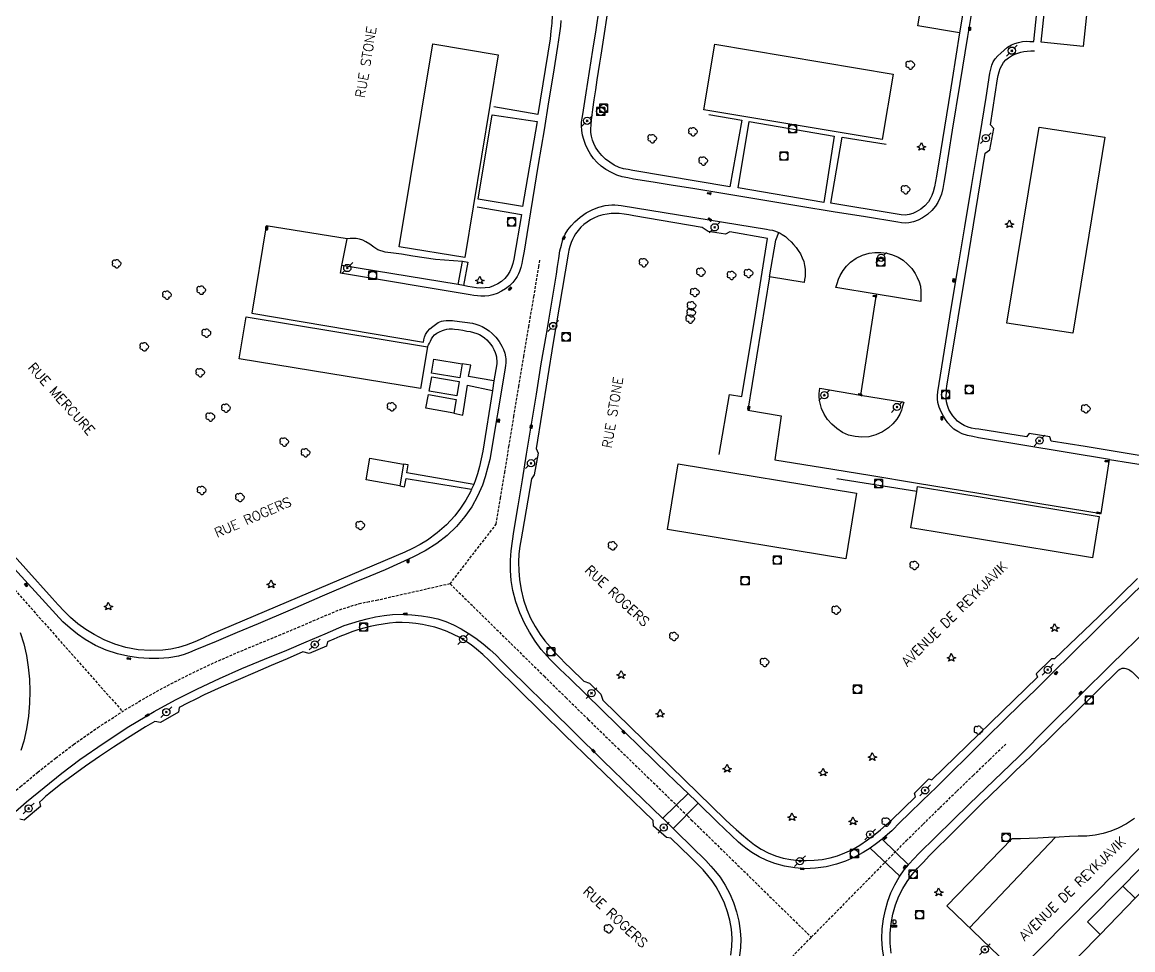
# Model space of a CAD drawing. Header units: millimetres. Extents: x 121000 to 122001, y 132000 to 133001.
# Drawn here: x 121609.2 to 121814.2, y 132708 to 132879.3 of the extents above; entities that cross this region are included whole.
import ezdxf
from ezdxf.enums import TextEntityAlignment as Align

# ---------------------------------------------------------------- set-up
doc = ezdxf.new("R2010")
doc.units = ezdxf.units.MM
doc.linetypes.add('DASHED', pattern=[0.75, 0.5, -0.25])
doc.layers.get('0').update_dxf_attribs({"linetype": 'CONTINUOUS'})
for name, color, linetype in [('W0001', 6, 'DASHED'), ('W0004', 5, 'CONTINUOUS'), ('W0006', 2, 'CONTINUOUS'), ('W0014', 7, 'CONTINUOUS'), ('W0017', 7, 'CONTINUOUS'), ('W0020', 2, 'CONTINUOUS'), ('W0104', 1, 'CONTINUOUS'), ('W0105', 7, 'CONTINUOUS'), ('W0211', 2, 'CONTINUOUS'), ('W0300', 7, 'CONTINUOUS'), ('W0303', 7, 'CONTINUOUS'), ('W0401', 7, 'CONTINUOUS'), ('W0420', 7, 'CONTINUOUS'), ('W0438', 7, 'CONTINUOUS'), ('W0473', 7, 'CONTINUOUS'), ('W0989', 7, 'CONTINUOUS')]:
    doc.layers.add(name, color=color, linetype=linetype)
doc.styles.get("Standard").update_dxf_attribs({"font": 'romans.shx', "width": 0.85})

# ---------------------------------------------------------------- blocks, each defined once
blk = doc.blocks.new('T300')
for p, q in [((-0.8, 0.51), (-0.86, 0.34)), ((-0.86, 0.34), (-0.86, 0.17)), ((-0.86, 0.17), (-0.74, 0.06)), ((-0.69, 0.63), (-0.8, 0.51)), ((-0.8, -0.06), (-0.74, 0.06)), ((-0.74, 0.06), (-0.69, 0.11)), ((-0.57, 0.69), (-0.69, 0.63)), ((-0.46, 0.69), (-0.57, 0.69)), ((-0.29, 0.63), (-0.46, 0.69)), ((-0.29, 0.63), (-0.17, 0.74)), ((-0.23, 0.57), (-0.29, 0.63)), ((-0.17, 0.74), (-0.06, 0.8)), ((-0.06, 0.8), (0.06, 0.8)), ((0.06, 0.8), (0.23, 0.74)), ((0.23, 0.74), (0.34, 0.63)), ((0.34, 0.63), (0.4, 0.51)), ((0.46, 0.46), (0.34, 0.46)), ((0.4, 0.51), (0.4, 0.46)), ((0.57, 0.4), (0.46, 0.46)), ((0.57, 0.4), (0.69, 0.29)), ((0.69, 0.29), (0.74, 0.17)), ((0.74, 0.06), (0.69, -0.17)), ((0.74, 0.17), (0.74, 0.06)), ((-0.8, -0.17), (-0.8, -0.06)), ((-0.8, -0.23), (-0.8, -0.17)), ((-0.74, -0.34), (-0.8, -0.23)), ((-0.69, -0.4), (-0.74, -0.34)), ((-0.51, -0.46), (-0.69, -0.4)), ((-0.4, -0.46), (-0.51, -0.46)), ((-0.4, -0.46), (-0.34, -0.46)), ((-0.34, -0.46), (-0.34, -0.4)), ((-0.34, -0.51), (-0.34, -0.46)), ((-0.29, -0.63), (-0.34, -0.51)), ((-0.17, -0.74), (-0.29, -0.63)), ((-0.06, -0.8), (-0.17, -0.74)), ((0.06, -0.8), (-0.06, -0.8)), ((0.17, -0.74), (0.06, -0.8)), ((0.23, -0.69), (0.17, -0.74)), ((0.29, -0.46), (0.23, -0.46)), ((0.29, -0.63), (0.23, -0.69)), ((0.46, -0.4), (0.29, -0.46)), ((0.34, -0.51), (0.29, -0.63)), ((0.34, -0.51), (0.34, -0.46)), ((0.57, -0.34), (0.46, -0.4)), ((0.63, -0.29), (0.57, -0.34)), ((0.69, -0.17), (0.63, -0.29))]:
    blk.add_line(p, q)
blk = doc.blocks.new('T473')
for p, q in [((-0.166667, 0.166667), (0.166667, -0.166667)), ((-0.166667, -0.166667), (0.166667, 0.166667)), ((0.500001, 0.500001), (1.000002, 1.000002)), ((-1.000002, -1.000002), (-0.500001, -0.500001))]:
    blk.add_line(p, q)
blk.add_ellipse((0, 0), major_axis=(0.471405, 0.471405), ratio=1, start_param=5.4977871438, end_param=11.780972451)
blk = doc.blocks.new('T420')
for p, q in [((0.75, 0.75), (-0.75, 0.75)), ((-0.75, 0.75), (-0.75, -0.75)), ((0.75, 0.75), (0.75, -0.75)), ((0.75, -0.75), (-0.75, -0.75))]:
    blk.add_line(p, q)
blk.add_ellipse((0, 0), major_axis=(-0.53, 0.53), ratio=1, start_param=3.926991, end_param=10.210176)
blk = doc.blocks.new('T401')
for p, q in [((-0.3, 0.3), (0, 0.3)), ((-0.3, -0.25), (-0.3, 0.3)), ((-0.3, 0.15), (0, 0.15)), ((-0.3, 0), (0, 0)), ((0, 0.3), (0, -0.25)), ((-0.3, -0.15), (0, -0.15)), ((-0.3, -0.25), (-0.3, -0.3)), ((-0.3, -0.3), (0, -0.3)), ((0, -0.3), (0, -0.25))]:
    blk.add_line(p, q)
blk = doc.blocks.new('T303')
for p, q in [((-0.77, 0), (-0.28, 0.21)), ((-0.28, -0.21), (-0.77, 0)), ((-0.28, 0.21), (0, 0.83)), ((0, 0.83), (0.28, 0.21)), ((0.28, 0.21), (0.83, 0)), ((0.83, 0), (0.28, -0.21)), ((-0.49, -0.63), (-0.28, -0.21)), ((0, -0.35), (-0.49, -0.63)), ((0.56, -0.63), (0, -0.35)), ((0.28, -0.21), (0.56, -0.63))]:
    blk.add_line(p, q)
blk = doc.blocks.new('T438')
for p, q in [((-0.4, 0.2), (0.4, 0.2)), ((-0.4, -0.2), (-0.4, 0.2)), ((0.15, 1.1), (-0.3, 1.1)), ((-0.3, 1.1), (-0.3, 0.5)), ((-0.3, 0.5), (0.15, 0.5)), ((0.3, 0.65), (0.3, 0.95)), ((0.4, 0.2), (0.4, -0.2))]:
    blk.add_line(p, q)
at = {"flags": 128}
for points in [[(-0.4, -0.2), (0.4, 0.2)], [(0.4, -0.2), (-0.4, -0.2)]]:
    blk.add_lwpolyline(points, dxfattribs=at)
for centre, major_axis, start_param, end_param in [((0.15, 0.95), (0.106, -0.106), 0.785398, 2.356194), ((0.15, 0.65), (0.106, 0.106), 3.926991, 5.497787)]:
    blk.add_ellipse(centre, major_axis=major_axis, ratio=1, start_param=start_param, end_param=end_param)

msp = doc.modelspace()

# ---------------------------------------------------------------- linework, layer by layer
at = {"layer": 'W0001'}
for points in [[(121688.19, 132775.6), (121696.7, 132786.61), (121697.49, 132791.38), (121698.27, 132796.15), (121699.05, 132800.93), (121699.96, 132806.47), (121700.86, 132812.01), (121701.77, 132817.55), (121702.71, 132823.07), (121703.66, 132828.58), (121704.55, 132834.11), (121704.77, 132835.56)], [(121573.87, 132812.58), (121593.91, 132790.24), (121627.73, 132752.03)], [(121688.19, 132775.6), (121674.83, 132772.57), (121673.27, 132772.29), (121671.73, 132771.95), (121670.31, 132771.57), (121668.9, 132771.12), (121667.49, 132770.68), (121663.96, 132769.17), (121660.43, 132767.67), (121656.9, 132766.17), (121652.74, 132764.46), (121648.59, 132762.75), (121644.48, 132760.94), (121640.4, 132759), (121636.36, 132756.97), (121632.4, 132754.8), (121627.73, 132752.03)], [(121688.19, 132775.6), (121705.53, 132758.56), (121709.59, 132754.57), (121713.66, 132750.58), (121719.12, 132745.27), (121724.58, 132739.98), (121730.03, 132734.68), (121730.07, 132734.64), (121731.99, 132732.76), (121732.7, 132732.06), (121735.37, 132729.45), (121754.86, 132710.36)], [(121535.54, 132677.79), (121540.02, 132681.3), (121544.97, 132685.2), (121552.85, 132691.47), (121560.71, 132697.78), (121568.58, 132704.07), (121573.78, 132708.16), (121578.99, 132712.24), (121584.13, 132716.41), (121588.3, 132719.93), (121592.42, 132723.51), (121596.53, 132727.12), (121600.63, 132730.81), (121604.7, 132734.53), (121608.86, 132738.15), (121612.09, 132740.82), (121615.36, 132743.43), (121618.7, 132745.95), (121623.16, 132749.07), (121627.73, 132752.03)], [(121754.86, 132710.36), (121772.39, 132728.17), (121775.5, 132731.22), (121778.61, 132734.28), (121781.73, 132737.32), (121784.73, 132740.23), (121787.74, 132743.12), (121790.75, 132746.02)], [(121719.53, 132675), (121722.07, 132677.48), (121726.96, 132682.24), (121731.85, 132686.99), (121754.86, 132710.36)]]:
    msp.add_lwpolyline(points, dxfattribs=at)
at = {"layer": 'W0004'}
msp.add_lwpolyline([(121766.84, 132829.08), (121763.94, 132810.45)], dxfattribs=at)
at = {"layer": 'W0006'}
for points in [[(121799.92, 132728.81), (121784.05, 132712.12)], [(121792.74, 132703.79), (121815.99, 132727.37), (121817.94, 132725.49)]]:
    msp.add_lwpolyline(points, dxfattribs=at)
at = {"layer": 'W0014'}
for points in [[(121647.5, 132920.1), (121661.66, 132935.04), (121666.54, 132930.28), (121666.25, 132929.46), (121669.17, 132926.72), (121670.25, 132926.54), (121697.21, 132899.76), (121698.64, 132898.34), (121700.07, 132896.93), (121701.39, 132895.43), (121702.68, 132893.67), (121703.84, 132891.81), (121704.84, 132889.88), (121705.52, 132888.26), (121706.1, 132886.59), (121706.54, 132884.9), (121706.79, 132883.45), (121706.94, 132881.99), (121707.01, 132880.53), (121706.95, 132879.09), (121706.81, 132877.65), (121706.67, 132876.22), (121704.37, 132862.26), (121696.29, 132863.65)], [(121735.93, 132862.25), (121742.01, 132861.17), (121739.79, 132848.91), (121721.89, 132851.9), (121721.04, 132852.06), (121720.19, 132852.22), (121719.38, 132852.46), (121718.49, 132852.88), (121717.64, 132853.41), (121716.87, 132854.02), (121716.19, 132854.69), (121715.57, 132855.42), (121715.05, 132856.22), (121714.72, 132856.86), (121714.45, 132857.53), (121714.27, 132858.22), (121714.19, 132858.91), (121714.19, 132859.61), (121714.21, 132860.32), (121714.29, 132861.26), (121714.41, 132862.2), (121714.55, 132863.14), (121714.8, 132864.97), (121715.07, 132866.8), (121715.36, 132868.63), (121715.6, 132870.16), (121715.85, 132871.69), (121716.1, 132873.22), (121717.75, 132884.08)], [(121782.19, 132877.31), (121781.52, 132873.02), (121780.85, 132868.73), (121780.16, 132864.44), (121779.43, 132859.91), (121778.68, 132855.37), (121777.94, 132850.83), (121777.77, 132849.86), (121777.6, 132848.89), (121777.35, 132847.95), (121777.11, 132847.31), (121776.82, 132846.68), (121776.48, 132846.11), (121775.84, 132845.37), (121775.07, 132844.74), (121774.23, 132844.24), (121773.58, 132843.97), (121772.9, 132843.77), (121772.2, 132843.67), (121771.46, 132843.7), (121770.72, 132843.84), (121769.97, 132843.98), (121758.46, 132845.85), (121760.57, 132858.03), (121768.67, 132856.75)], [(121794.58, 132802.74), (121785.78, 132804.13), (121785.1, 132804.23), (121784.43, 132804.33), (121783.78, 132804.51), (121783.1, 132804.8), (121782.45, 132805.18), (121781.86, 132805.63), (121781.39, 132806.09), (121780.98, 132806.6), (121780.61, 132807.15), (121780.26, 132807.8), (121779.99, 132808.5), (121779.81, 132809.21), (121779.76, 132809.75), (121779.76, 132810.3), (121779.79, 132810.85), (121779.83, 132811.51), (121779.9, 132812.16), (121779.97, 132812.82), (121783.95, 132836.55), (121786.94, 132855.12), (121787.82, 132855.7), (121788.57, 132859.66), (121787.93, 132860.34), (121789.22, 132868.82), (121789.37, 132869.46), (121789.51, 132870.11), (121789.73, 132870.73), (121790.01, 132871.29), (121790.35, 132871.83), (121790.75, 132872.3), (121791.26, 132872.73), (121791.83, 132873.08), (121792.43, 132873.38), (121792.97, 132873.59), (121793.52, 132873.75), (121794.08, 132873.88), (121794.73, 132873.96), (121795.38, 132873.99), (121796.04, 132874.02)], [(121693.2, 132845.22), (121701.37, 132843.79), (121699.96, 132835.53), (121699.75, 132834.76), (121699.54, 132834), (121699.24, 132833.28), (121698.8, 132832.6), (121698.27, 132831.98), (121697.66, 132831.43), (121696.97, 132830.96), (121696.21, 132830.59), (121695.43, 132830.32), (121694.65, 132830.21), (121693.84, 132830.2), (121693.04, 132830.24), (121692.25, 132830.35), (121691.46, 132830.51), (121690.68, 132830.68)], [(121737.85, 132799.45), (121739.77, 132810.57), (121742.02, 132810.21), (121744.6, 132825.77), (121746.8, 132839.36), (121739.83, 132840.58), (121739.02, 132840.15), (121735.8, 132840.62), (121734.71, 132841.4), (121722.1, 132843.56), (121721.19, 132843.71), (121720.29, 132843.86), (121719.38, 132843.95), (121718.64, 132843.96), (121717.91, 132843.94), (121717.18, 132843.86), (121716.35, 132843.69), (121715.52, 132843.45), (121714.73, 132843.12), (121714.09, 132842.79), (121713.47, 132842.39), (121712.9, 132841.95), (121712.33, 132841.41), (121711.81, 132840.82), (121711.35, 132840.18), (121711.04, 132839.68), (121710.76, 132839.14), (121710.51, 132838.6), (121710.29, 132837.9), (121710.13, 132837.18), (121709.96, 132836.46), (121707.24, 132820.14), (121704.06, 132800.55), (121704.44, 132799.72), (121703.73, 132795.72), (121703.21, 132794.99), (121701.52, 132785.3), (121701.29, 132783.92), (121701.05, 132782.54), (121700.9, 132781.16), (121700.83, 132779.58), (121700.87, 132777.99), (121701, 132776.41), (121701.29, 132774.52), (121701.73, 132772.66), (121702.33, 132770.85), (121703.04, 132769.25), (121703.88, 132767.71), (121704.83, 132766.23), (121705.7, 132765.07), (121706.64, 132763.96), (121707.61, 132762.88), (121708.52, 132761.92), (121709.45, 132760.98), (121710.38, 132760.04), (121712.85, 132757.61), (121713.91, 132757.29), (121715.99, 132755.22), (121716.36, 132754.11), (121738.95, 132732.08), (121739.96, 132731.17), (121740.96, 132730.26), (121741.98, 132729.38), (121743.15, 132728.39), (121744.35, 132727.44), (121745.61, 132726.61), (121746.91, 132725.94), (121748.27, 132725.38), (121749.67, 132724.96), (121751.06, 132724.69), (121752.48, 132724.55), (121753.9, 132724.51), (121755.39, 132724.56), (121756.87, 132724.72), (121758.33, 132725), (121759.71, 132725.4), (121761.05, 132725.92), (121762.36, 132726.52), (121763.84, 132727.37), (121765.26, 132728.33), (121766.64, 132729.36), (121767.66, 132730.21), (121768.66, 132731.09), (121769.66, 132731.98), (121774.11, 132736.27), (121773.93, 132736.96), (121776.55, 132739.57), (121777.13, 132739.41), (121796.59, 132758.37)], [(121747.13, 132832.27), (121748.29, 132839.01), (121748.86, 132840.45)], [(121690.68, 132830.68), (121689.7, 132830.84), (121668.21, 132834.39)], [(121684.02, 132819.34), (121684.19, 132819.69), (121684.36, 132820.04), (121684.54, 132820.38), (121684.77, 132820.8), (121685.01, 132821.2), (121685.3, 132821.56), (121685.74, 132821.89), (121686.25, 132822.14), (121686.77, 132822.35), (121687.18, 132822.49), (121687.6, 132822.61), (121688.03, 132822.67), (121688.34, 132822.68), (121688.66, 132822.66), (121688.98, 132822.64), (121689.76, 132822.52), (121690.53, 132822.4), (121691.3, 132822.26), (121691.91, 132822.15), (121692.51, 132822.01), (121693.1, 132821.83), (121693.6, 132821.6), (121694.08, 132821.32), (121694.54, 132821.01), (121694.96, 132820.64), (121695.34, 132820.22), (121695.69, 132819.78), (121696.01, 132819.32), (121696.29, 132818.84), (121696.52, 132818.33), (121696.64, 132817.94), (121696.73, 132817.53), (121696.78, 132817.12), (121696.8, 132816.82), (121696.8, 132816.51), (121696.8, 132816.2)], [(121696.8, 132816.2), (121696.29, 132813.08), (121696, 132811.26), (121694.2, 132800.08)], [(121817.97, 132798.85), (121811.69, 132799.88), (121805.42, 132800.92), (121799.14, 132801.95), (121798.87, 132802.75), (121795.06, 132803.34), (121794.58, 132802.74)], [(121694.2, 132800.08), (121693.91, 132798.68), (121693.61, 132797.28), (121693.24, 132795.9), (121692.87, 132794.78), (121692.55, 132793.96), (121692.44, 132793.68), (121692.16, 132793.05), (121691.96, 132792.61), (121691.11, 132791.06), (121690.13, 132789.58), (121689.05, 132788.18), (121687.52, 132786.51), (121685.82, 132784.99), (121684, 132783.64), (121682.65, 132782.84), (121681.25, 132782.13), (121679.85, 132781.42)], [(121809.91, 132798.54), (121829.27, 132795.49)], [(121774.31, 132792.65), (121759.58, 132795)], [(121679.85, 132781.42), (121644.17, 132766.31), (121642.62, 132765.59), (121641.08, 132764.86), (121639.49, 132764.26), (121638.07, 132763.86), (121636.63, 132763.54), (121635.18, 132763.34), (121632.89, 132763.26), (121630.59, 132763.44), (121628.34, 132763.86), (121626.32, 132764.46), (121624.35, 132765.26), (121622.47, 132766.22), (121620.95, 132767.16), (121619.5, 132768.23), (121618.13, 132769.38), (121616.96, 132770.53), (121615.85, 132771.75), (121614.74, 132772.97), (121609.86, 132778.38), (121604.98, 132783.8)], [(121815.07, 132776.56), (121811.98, 132773.54), (121807.92, 132769.59), (121803.84, 132765.66), (121799.77, 132761.73), (121799.17, 132761.74), (121796.35, 132759.01), (121796.59, 132758.37)], [(121739.98, 132707.05), (121740.18, 132708.63), (121740.23, 132710.2), (121740.11, 132711.84), (121739.83, 132713.48), (121739.4, 132715.07), (121738.83, 132716.65), (121738.11, 132718.19), (121737.27, 132719.66), (121736.54, 132720.74), (121735.74, 132721.77), (121734.89, 132722.77), (121734.12, 132723.57), (121733.33, 132724.34), (121732.53, 132725.11), (121728.94, 132728.66), (121728.16, 132728.79), (121725.76, 132730.89), (121725.69, 132731.93), (121720.22, 132737.19), (121714.75, 132742.45), (121709.3, 132747.73), (121705.03, 132751.93), (121700.77, 132756.14), (121696.52, 132760.36), (121695.38, 132761.44), (121694.24, 132762.53), (121693.06, 132763.55), (121692.06, 132764.31), (121691.03, 132765.02), (121689.97, 132765.68), (121688.84, 132766.27), (121687.67, 132766.8), (121686.47, 132767.25), (121685.36, 132767.59), (121684.23, 132767.87), (121683.09, 132768.09), (121681.85, 132768.29), (121680.61, 132768.42), (121679.36, 132768.47), (121678.18, 132768.43), (121677.01, 132768.33), (121675.84, 132768.17), (121674.65, 132767.96), (121673.46, 132767.7), (121672.28, 132767.4), (121671.17, 132767.08), (121670.08, 132766.72), (121669, 132766.33), (121667.84, 132765.86), (121666.7, 132765.36), (121665.56, 132764.86), (121665.35, 132764.09), (121662.16, 132762.76), (121661.02, 132763.03), (121658.09, 132761.77), (121655.15, 132760.5), (121652.22, 132759.23), (121649.07, 132757.89), (121645.93, 132756.54), (121642.81, 132755.11), (121641.25, 132754.33), (121639.7, 132753.54), (121638.15, 132752.75), (121638.08, 132751.91), (121634.73, 132749.99), (121633.66, 132750.2), (121631.99, 132749.18), (121630.32, 132748.16), (121628.66, 132747.12), (121626.05, 132745.43), (121623.46, 132743.71), (121620.91, 132741.93), (121618.6, 132740.28), (121616.33, 132738.6), (121614.12, 132736.82), (121613.53, 132736.31), (121612.95, 132735.8), (121612.37, 132735.28), (121612.59, 132734.5), (121609.59, 132731.97), (121608.75, 132732.13)], [(121795.57, 132743.93), (121811.62, 132759.71), (121811.82, 132759.82), (121812.01, 132759.92), (121812.21, 132760), (121812.45, 132760.03), (121812.69, 132760.02), (121812.93, 132759.98), (121813.12, 132759.92), (121813.3, 132759.85), (121813.48, 132759.76), (121813.68, 132759.63), (121813.87, 132759.49), (121814.06, 132759.34), (121817.04, 132756.43), (121820.02, 132753.52), (121823, 132750.61), (121824.72, 132748.92), (121826.45, 132747.23), (121828.17, 132745.54)], [(121769.59, 132707.44), (121769.42, 132709.25), (121769.43, 132711.09), (121769.61, 132712.91), (121769.92, 132714.63), (121770.39, 132716.34), (121771.02, 132717.97), (121771.73, 132719.34), (121772.56, 132720.65), (121773.48, 132721.91), (121774.47, 132723.1), (121775.55, 132724.23), (121776.62, 132725.36), (121781.48, 132730.19), (121786.33, 132735.02), (121791.23, 132739.8), (121792.68, 132741.18), (121794.12, 132742.55), (121795.57, 132743.93)]]:
    msp.add_lwpolyline(points, dxfattribs=at)
for points in [[(121695.95, 132862.2), (121704.26, 132860.93), (121701.58, 132845.25), (121693.34, 132846.63)], [(121759.07, 132858.22), (121757.18, 132846.02), (121741.33, 132848.69), (121743.39, 132860.96)]]:
    msp.add_lwpolyline(points, close=True, dxfattribs=at)
at = {"layer": 'W0017'}
for points in [[(121785.1, 132885.21), (121783.68, 132876.61), (121782.28, 132867.99), (121780.88, 132859.37), (121779.49, 132850.76), (121779.32, 132849.68), (121779.15, 132848.6), (121778.88, 132847.56), (121778.58, 132846.78), (121778.22, 132846.02), (121777.78, 132845.32), (121777.09, 132844.49), (121776.28, 132843.76), (121775.39, 132843.15), (121774.58, 132842.73), (121773.72, 132842.4), (121772.84, 132842.21), (121772.18, 132842.2), (121771.5, 132842.27), (121770.83, 132842.34), (121764.87, 132843.32), (121758.91, 132844.29), (121752.95, 132845.27), (121746.29, 132846.36), (121739.63, 132847.46), (121732.98, 132848.55), (121729.33, 132849.14), (121725.67, 132849.72), (121722.02, 132850.31), (121720.99, 132850.53), (121719.96, 132850.75), (121718.97, 132851.05), (121717.95, 132851.51), (121716.96, 132852.07), (121716.06, 132852.73), (121715.34, 132853.38), (121714.68, 132854.11), (121714.1, 132854.9), (121713.6, 132855.76), (121713.19, 132856.67), (121712.86, 132857.61), (121712.63, 132858.44), (121712.48, 132859.29), (121712.41, 132860.14), (121712.45, 132860.85), (121712.55, 132861.56), (121712.66, 132862.26), (121713.29, 132866.21), (121713.93, 132870.16), (121714.56, 132874.11), (121715.14, 132877.89), (121715.72, 132881.67)], [(121753.54, 132831.2), (121747.13, 132832.27), (121743.12, 132807.64), (121749.31, 132806.62), (121748.12, 132798.47), (121756.9, 132797.05), (121765.67, 132795.63), (121774.45, 132794.2), (121785.76, 132792.33), (121797.06, 132790.45), (121808.37, 132788.58), (121809.91, 132798.54), (121785.71, 132802.58), (121784.69, 132802.77), (121783.66, 132802.97), (121782.69, 132803.29), (121781.91, 132803.69), (121781.18, 132804.18), (121780.52, 132804.75), (121780.04, 132805.3), (121779.61, 132805.92), (121779.23, 132806.55), (121778.8, 132807.36), (121778.45, 132808.2), (121778.22, 132809.07), (121778.17, 132809.72), (121778.18, 132810.38), (121778.19, 132811.04), (121779.44, 132818.73), (121780.69, 132826.42), (121781.95, 132834.1), (121783.18, 132841.51), (121784.42, 132848.92), (121785.65, 132856.32), (121786.38, 132860.85), (121787.11, 132865.37), (121787.84, 132869.89), (121787.99, 132870.61), (121788.15, 132871.32), (121788.4, 132871.98), (121788.81, 132872.54), (121789.31, 132873.06), (121789.84, 132873.55), (121790.45, 132874.11), (121791.09, 132874.64), (121791.78, 132875.07), (121792.43, 132875.35), (121793.12, 132875.56), (121793.82, 132875.7), (121794.51, 132875.75), (121795.21, 132875.73), (121795.91, 132875.71), (121796.79, 132884.07)], [(121708.62, 132879.6), (121708.55, 132878.52), (121708.41, 132877.28), (121708.22, 132876.05), (121708.03, 132874.82), (121707.2, 132869.69), (121706.37, 132864.56), (121705.53, 132859.43), (121704.47, 132852.98), (121703.41, 132846.53), (121702.34, 132840.08), (121702.1, 132838.54), (121701.87, 132837.01), (121701.57, 132835.48), (121701.41, 132834.73), (121701.24, 132833.98), (121701, 132833.25), (121700.8, 132832.8), (121700.58, 132832.36), (121700.32, 132831.94), (121699.77, 132831.25), (121699.13, 132830.62), (121698.43, 132830.07), (121697.69, 132829.6), (121696.89, 132829.2), (121696.06, 132828.92), (121695.35, 132828.78), (121694.62, 132828.72), (121693.89, 132828.71), (121693.23, 132828.76), (121692.56, 132828.85), (121691.9, 132828.95), (121667.93, 132832.95)], [(121699.96, 132785.24), (121700.74, 132790.01), (121701.52, 132794.79), (121702.31, 132799.56), (121703.21, 132805.1), (121704.11, 132810.64), (121705.02, 132816.18), (121705.96, 132821.7), (121706.91, 132827.21), (121707.81, 132832.74), (121708.02, 132834.19), (121708.24, 132835.64), (121708.45, 132837.1), (121708.72, 132838.13), (121709, 132839.17), (121709.4, 132840.14), (121709.91, 132840.95), (121710.52, 132841.7), (121711.18, 132842.4), (121712.2, 132843.29), (121713.33, 132844.07), (121714.53, 132844.69), (121715.65, 132845.12), (121716.82, 132845.43), (121718.01, 132845.57), (121718.59, 132845.55), (121719.18, 132845.49), (121719.76, 132845.43), (121746.61, 132841.09)], [(121669.17, 132839.26), (121654.25, 132841.69), (121651.62, 132825.54), (121683.26, 132820.19), (121683.36, 132820.67), (121683.47, 132821.15), (121683.64, 132821.6), (121684, 132822.15), (121684.46, 132822.65), (121684.97, 132823.09), (121685.47, 132823.48), (121686, 132823.82), (121686.57, 132824.07), (121686.99, 132824.17), (121687.44, 132824.22), (121687.88, 132824.24), (121688.26, 132824.23), (121688.63, 132824.2), (121689, 132824.16), (121692.32, 132823.7), (121692.92, 132823.52), (121693.52, 132823.35), (121694.1, 132823.12), (121694.75, 132822.75), (121695.37, 132822.31), (121695.95, 132821.82), (121696.62, 132821.11), (121697.22, 132820.32), (121697.71, 132819.47), (121698.02, 132818.83), (121698.27, 132818.16), (121698.43, 132817.48), (121698.47, 132817.11), (121698.49, 132816.74), (121698.48, 132816.38), (121698.43, 132815.93), (121698.35, 132815.48), (121698.27, 132815.04), (121695.53, 132798.58), (121695.11, 132796.97), (121694.69, 132795.36), (121694.17, 132793.79), (121693.26, 132791.77), (121692.17, 132789.83), (121690.92, 132788.01), (121689.36, 132786.2), (121687.62, 132784.53), (121685.75, 132783.04), (121683.61, 132781.69), (121681.33, 132780.54), (121679.02, 132779.45), (121676.21, 132778.18), (121673.36, 132777.01), (121670.51, 132775.83), (121664.6, 132773.29), (121658.69, 132770.75), (121652.77, 132768.23), (121648.88, 132766.59), (121644.99, 132764.96), (121641.1, 132763.33)], [(121746.61, 132841.09), (121747.17, 132840.97), (121747.72, 132840.86), (121748.26, 132840.7), (121748.69, 132840.53), (121748.86, 132840.45), (121749.1, 132840.34), (121749.5, 132840.11), (121750.07, 132839.71), (121750.61, 132839.25), (121751.12, 132838.76), (121751.6, 132838.25), (121752.05, 132837.71), (121752.46, 132837.14), (121752.85, 132836.49), (121753.19, 132835.8), (121753.45, 132835.09), (121753.62, 132834.38), (121753.72, 132833.66), (121753.75, 132832.94), (121753.71, 132832.36), (121753.63, 132831.78), (121753.54, 132831.2)], [(121667.93, 132832.95), (121668.21, 132834.39), (121669.17, 132839.26)], [(121759.38, 132830.31), (121759.63, 132831.07), (121759.87, 132831.82), (121760.17, 132832.54), (121760.71, 132833.42), (121761.35, 132834.25), (121762.09, 132834.97), (121763.13, 132835.7), (121764.3, 132836.26), (121765.52, 132836.62), (121766.6, 132836.77), (121767.71, 132836.78), (121768.79, 132836.64), (121769.85, 132836.34), (121770.87, 132835.89), (121771.8, 132835.32), (121772.64, 132834.61), (121773.39, 132833.78), (121774.02, 132832.87), (121774.42, 132832.13), (121774.76, 132831.34), (121775, 132830.53), (121775.1, 132829.61), (121775.08, 132828.67), (121775.06, 132827.72)], [(121876.07, 132834.14), (121870.27, 132828.52), (121864.47, 132822.89), (121858.69, 132817.26), (121852.62, 132811.29), (121846.57, 132805.3), (121840.51, 132799.34), (121835.32, 132794.29), (121830.12, 132789.24), (121824.93, 132784.2), (121824.76, 132784.04), (121822.83, 132782.15), (121820.45, 132779.84), (121815.98, 132775.47), (121811.51, 132771.1), (121807.39, 132767.03), (121803.27, 132762.96), (121799.15, 132758.91), (121796.29, 132756.11), (121793.43, 132753.32), (121790.56, 132750.53)], [(121775.06, 132827.72), (121766.84, 132829.08), (121759.38, 132830.31)], [(121793.09, 132743.69), (121798.79, 132749.36), (121804.5, 132755.04), (121810.22, 132760.69), (121817.16, 132767.49), (121824.12, 132774.26), (121827.4, 132777.45), (121829.32, 132779.32), (121831.08, 132781.04), (121837.78, 132787.58), (121844.48, 132794.13), (121851.17, 132800.69), (121857.11, 132806.53), (121863.05, 132812.39), (121868.98, 132818.24)], [(121696.29, 132813.08), (121691.57, 132813.86), (121692, 132815.94), (121690.4, 132816.22)], [(121688.88, 132807.11), (121690.54, 132806.72), (121691.38, 132812.26), (121696, 132811.26)], [(121771.96, 132809.11), (121771.72, 132808.37), (121771.49, 132807.64), (121771.19, 132806.94), (121770.62, 132806), (121769.92, 132805.12), (121769.12, 132804.37), (121768.01, 132803.64), (121766.75, 132803.09), (121765.46, 132802.76), (121764.21, 132802.67), (121762.93, 132802.77), (121761.72, 132803.06), (121760.6, 132803.56), (121759.55, 132804.25), (121758.62, 132805.06), (121757.87, 132805.93), (121757.23, 132806.91), (121756.75, 132807.95), (121756.53, 132808.69), (121756.39, 132809.45), (121756.33, 132810.22), (121756.33, 132810.72), (121756.38, 132811.21), (121756.41, 132811.71)], [(121756.41, 132811.71), (121763.94, 132810.45), (121771.96, 132809.11)], [(121692.55, 132793.96), (121680.2, 132796.09), (121680.46, 132797.58), (121679.59, 132797.67)], [(121678.89, 132793.71), (121679.79, 132793.5), (121680.1, 132795.02), (121692.16, 132793.05)], [(121741.42, 132727.91), (121737.57, 132731.63), (121733.99, 132735.08), (121733.72, 132735.35), (121732.1, 132736.92), (121729.87, 132739.07), (121726.3, 132742.52), (121722.73, 132745.98), (121719.17, 132749.43), (121716.2, 132752.32), (121713.23, 132755.2), (121710.28, 132758.12), (121708.47, 132759.86), (121706.66, 132761.62), (121705.01, 132763.5), (121703.9, 132765.04), (121702.87, 132766.66), (121701.95, 132768.33), (121701.06, 132770.27), (121700.31, 132772.29), (121699.76, 132774.34), (121699.48, 132776.19), (121699.35, 132778.08), (121699.35, 132779.96), (121699.48, 132781.72), (121699.72, 132783.48), (121699.96, 132785.24)], [(121641.1, 132763.33), (121640.1, 132762.94), (121639.09, 132762.55), (121638.07, 132762.24), (121636.28, 132761.93), (121634.45, 132761.82), (121632.63, 132761.83), (121630.67, 132761.95), (121628.71, 132762.22), (121626.8, 132762.65), (121624.73, 132763.34), (121622.72, 132764.23), (121620.81, 132765.3), (121619.39, 132766.31), (121618.04, 132767.43), (121616.69, 132768.56), (121611.61, 132774.18), (121606.52, 132779.8)], [(121605.86, 132731.74), (121610.02, 132735.36), (121613.24, 132738.03), (121616.52, 132740.64), (121619.86, 132743.16), (121624.32, 132746.27), (121628.89, 132749.23), (121633.56, 132752.01), (121637.52, 132754.17), (121641.56, 132756.21), (121645.64, 132758.15), (121649.75, 132759.96), (121653.9, 132761.66), (121658.05, 132763.38), (121661.59, 132764.88), (121665.12, 132766.38), (121668.65, 132767.88), (121670.06, 132768.33), (121671.47, 132768.77), (121672.89, 132769.16), (121674.43, 132769.5), (121675.99, 132769.78), (121677.55, 132769.95), (121679.33, 132769.98), (121681.12, 132769.89), (121682.89, 132769.68), (121684.42, 132769.44), (121685.95, 132769.11), (121687.42, 132768.66), (121688.84, 132768.05), (121690.21, 132767.3), (121691.54, 132766.49), (121692.92, 132765.55), (121694.26, 132764.53), (121695.55, 132763.45), (121696.67, 132762.41), (121697.74, 132761.33), (121698.82, 132760.24)], [(121608.85, 132766.6), (121609.49, 132764.52), (121609.98, 132762.38), (121610.33, 132760.23), (121610.54, 132758.01), (121610.6, 132755.77), (121610.54, 132753.54), (121610.35, 132751.19), (121610.02, 132748.84), (121609.49, 132746.55), (121608.93, 132744.82)], [(121698.82, 132760.24), (121702.88, 132756.24), (121706.95, 132752.25), (121711.02, 132748.26), (121716.47, 132742.95), (121721.93, 132737.66), (121727.39, 132732.36), (121727.43, 132732.32), (121729.35, 132730.44), (121730.06, 132729.74), (121732.73, 132727.13), (121735.4, 132724.51)], [(121790.56, 132750.53), (121787.21, 132747.21), (121783.87, 132743.88), (121780.51, 132740.56), (121777.96, 132738.07), (121775.41, 132735.58), (121772.85, 132733.11), (121771.29, 132731.57), (121769.72, 132730.03), (121768.07, 132728.59), (121767.95, 132728.49), (121766.9, 132727.67), (121765.7, 132726.8), (121764.45, 132726.01), (121762.85, 132725.15), (121761.19, 132724.42), (121759.48, 132723.83), (121757.58, 132723.37), (121755.63, 132723.09), (121753.69, 132723.01), (121751.81, 132723.14), (121749.94, 132723.47), (121748.12, 132723.97), (121746.66, 132724.52), (121745.24, 132725.2), (121743.88, 132725.99), (121743.04, 132726.59), (121742.23, 132727.25), (121741.42, 132727.91)], [(121774.73, 132725.84), (121777.84, 132728.89), (121780.95, 132731.95), (121784.07, 132734.99), (121787.07, 132737.89), (121790.08, 132740.79), (121793.09, 132743.69)], [(121814.51, 132732.28), (121813.05, 132731.31), (121811.51, 132730.5), (121810.14, 132729.95), (121808.71, 132729.51), (121807.25, 132729.19), (121805.7, 132729.03), (121804.11, 132728.99), (121802.53, 132728.96), (121800.58, 132728.85), (121798.63, 132728.74), (121796.67, 132728.65), (121795.07, 132728.6), (121793.47, 132728.55), (121791.87, 132728.52)], [(121791.87, 132728.52), (121779.86, 132716.14)], [(121768.29, 132706.28), (121767.97, 132708.21), (121767.87, 132710.06), (121767.96, 132711.93), (121768.2, 132713.77), (121768.53, 132715.4), (121768.98, 132717.01), (121769.56, 132718.56), (121770.26, 132720.02), (121771.08, 132721.43), (121771.21, 132721.63), (121771.99, 132722.77), (121772.79, 132723.74), (121772.86, 132723.83), (121773.79, 132724.83), (121774.73, 132725.84)], [(121817.94, 132725.49), (121812.35, 132719.77)], [(121735.4, 132724.51), (121736.29, 132723.5), (121737.18, 132722.48), (121738.01, 132721.42), (121738.97, 132719.94), (121739.81, 132718.38), (121740.51, 132716.77), (121741.08, 132715.07), (121741.49, 132713.32), (121741.74, 132711.54), (121741.82, 132710), (121741.78, 132708.45), (121741.6, 132706.93), (121741.12, 132705.04), (121740.4, 132703.2), (121739.51, 132701.45), (121738.79, 132700.3), (121737.98, 132699.19), (121737.11, 132698.12), (121736.35, 132697.29), (121735.56, 132696.48), (121734.76, 132695.67)], [(121779.86, 132716.14), (121792.74, 132703.79), (121794.98, 132701.65)]]:
    msp.add_lwpolyline(points, dxfattribs=at)
at = {"layer": 'W0020'}
for points in [[(121732.1, 132736.92), (121727.43, 132732.32)], [(121729.35, 132730.44), (121733.99, 132735.08)], [(121767.95, 132728.49), (121772.79, 132723.74)], [(121771.21, 132721.63), (121765.7, 132726.8)]]:
    msp.add_lwpolyline(points, dxfattribs=at)
at = {"layer": 'W0104'}
for points in [[(121789.94, 132923.84), (121782.19, 132877.31), (121774.5, 132878.59), (121782.25, 132925.12)], [(121805.04, 132874.79), (121797.3, 132875.61), (121802.24, 132922.6), (121809.99, 132921.79)], [(121684.97, 132875.26), (121697.08, 132873.27), (121690.92, 132835.83), (121678.81, 132837.83)], [(121767.92, 132857.61), (121735.01, 132863.11), (121737.04, 132875.2), (121769.94, 132869.7)], [(121796.89, 132859.89), (121809.03, 132858.06), (121803.12, 132821.88), (121790.97, 132823.71)], [(121649.28, 132817.15), (121650.55, 132824.86), (121684.02, 132819.34), (121682.75, 132811.63)], [(121685.2, 132817.09), (121690.4, 132816.22), (121689.97, 132813.62), (121684.76, 132814.49)], [(121689.84, 132812.95), (121689.41, 132810.33), (121684.35, 132811.18), (121684.79, 132813.8)], [(121684.17, 132810.53), (121689.32, 132809.6), (121688.88, 132807.11), (121683.73, 132808.04)], [(121679.59, 132797.67), (121678.89, 132793.71), (121672.7, 132794.8), (121673.4, 132798.77)], [(121730.31, 132797.77), (121763.22, 132792.32), (121761.21, 132780.19), (121728.3, 132785.64)], [(121773.2, 132785.95), (121774.31, 132792.65), (121774.47, 132793.57), (121807.99, 132788), (121806.73, 132780.38)]]:
    msp.add_lwpolyline(points, close=True, dxfattribs=at)
for points in [[(121800.49, 132703.04), (121808.15, 132710.89), (121814.62, 132717.54), (121834.25, 132737.67), (121836.76, 132740.12), (121885.13, 132789.52), (121887.58, 132792.01), (121903.06, 132776.85), (121903.26, 132776.66), (121902.39, 132775.76), (121901.27, 132774.61), (121888.23, 132761.22), (121889.7, 132759.7), (121886.59, 132756.69), (121888.26, 132755.05), (121883.54, 132750.48), (121884.77, 132749.2), (121863.37, 132727.35), (121863.38, 132727.35), (121853.43, 132717.13), (121855.27, 132715.33), (121856.87, 132713.77), (121860.26, 132710.44), (121870.51, 132700.59)], [(121812.35, 132719.77), (121805.83, 132713.18), (121808.15, 132710.89)], [(121812.35, 132719.77), (121814.62, 132717.54)]]:
    msp.add_lwpolyline(points, dxfattribs=at)
at = {"layer": 'W0105'}
msp.add_lwpolyline([(121689.7, 132830.84), (121690.47, 132835.08), (121690.49, 132835.16), (121691.46, 132834.98), (121690.68, 132830.68)], dxfattribs=at)
at = {"layer": 'W0211'}
msp.add_lwpolyline([(121690.47, 132835.08), (121688.82, 132835.2), (121687.16, 132835.32), (121685.51, 132835.47), (121683.4, 132835.75), (121681.31, 132836.09), (121679.22, 132836.46), (121677.72, 132836.64), (121676.23, 132836.85), (121674.83, 132837.28), (121674.09, 132837.74), (121673.38, 132838.29), (121672.63, 132838.75), (121672.05, 132839.01), (121671.44, 132839.23), (121670.83, 132839.36), (121670.28, 132839.37), (121669.72, 132839.32), (121669.17, 132839.26)], dxfattribs=at)

# ---------------------------------------------------------------- block references
at = {"layer": 'W0300', "rotation": 359.9999899820874}
for p in [(121773.18, 132871.36), (121733.06, 132859.04), (121725.54, 132857.77), (121734.95, 132853.65), (121772.3, 132848.35), (121626.68, 132834.66), (121723.96, 132834.88), (121734.53, 132833.11), (121740.17, 132832.52), (121743.3, 132832.89), (121642.29, 132829.78), (121733.39, 132829.38), (121635.96, 132828.89), (121732.73, 132825.61), (121732.8, 132826.89), (121732.57, 132824.48), (121643.25, 132821.86), (121631.78, 132819.33), (121642.1, 132814.57), (121646.87, 132808.01), (121677.45, 132808.25), (121805.56, 132807.88), (121643.99, 132806.39), (121657.61, 132801.77), (121661.54, 132799.78), (121642.38, 132792.83), (121649.45, 132791.52), (121718.22, 132782.59), (121773.92, 132778.98), (121759.48, 132770.72), (121729.53, 132765.87), (121746.27, 132761.1)]:
    msp.add_blockref('T300', p, dxfattribs=at)
at = {"layer": 'W0300'}
for p in [(121671.66, 132786.36), (121785.75, 132748.56), (121768.75, 132731.62), (121717.49, 132711.89)]:
    msp.add_blockref('T300', p, dxfattribs=at)
at = {"layer": 'W0303', "rotation": 359.9999899820874}
for p in [(121775.18, 132856.27), (121791.43, 132841.99), (121693.67, 132831.59), (121655.14, 132775.48), (121625.09, 132771.4), (121799.77, 132767.45), (121780.68, 132761.94), (121719.76, 132758.78), (121726.96, 132751.6), (121766.11, 132743.63), (121739.3, 132741.47), (121757.04, 132740.76), (121751.29, 132732.51), (121762.55, 132731.75), (121778.36, 132718.66)]:
    msp.add_blockref('T303', p, dxfattribs=at)
at = {"layer": 'W0401'}
for p in [(121784.22, 132878.08), (121654.49, 132841.27), (121779.1, 132806.17), (121680.58, 132779.81)]:
    msp.add_blockref('T401', p, dxfattribs=at)
for p, rotation in [((121736.07, 132847.82), 80.51538006922152), ((121736.25, 132842.96), 54.31824414915098), ((121709.03, 132839.49), 156.0082861728352), ((121699.16, 132830.19), 131.9977533532742), ((121781.3, 132831.62), 350.4828844199432), ((121766.63, 132828.86), 80.7565950299497), ((121763.91, 132810.66), 80.91139443729887), ((121743.46, 132808.02), 350.1978956305981), ((121697, 132805.71), 170.8619941835103), ((121703, 132804.62), 170.7574239873175), ((121809.44, 132798.38), 80.65466128677642), ((121807.9, 132788.83), 80.65466128677642), ((121610.04, 132775.49), 42.04851964489675), ((121679.95, 132770.19), 87.56629363245241), ((121628.95, 132761.94), 79.42186678310249), ((121799.91, 132759.25), 134.1138552411709), ((121804.67, 132755.35), 314.5104756748515), ((121632.21, 132751.43), 121.5404741867962), ((121720.1, 132748.11), 225.7201748044635), ((121714.77, 132744.85), 45.88110271273099), ((121768.58, 132728.56), 309.4470173865001), ((121772.26, 132723.25), 319.9154707424602), ((121753.14, 132722.83), 268.3876015683461)]:
    msp.add_blockref('T401', p, dxfattribs=dict(at, rotation=rotation))
at = {"layer": 'W0420', "rotation": 359.9999899820874}
for p in [(121715.98, 132862.81), (121716.52, 132863.37), (121749.79, 132854.54), (121699.51, 132842.39), (121767.67, 132834.96), (121673.88, 132832.52), (121709.59, 132821.17), (121783.98, 132811.45), (121779.61, 132810.52), (121767.26, 132794.09), (121672.21, 132767.58), (121706.77, 132763.03), (121806.16, 132754.13), (121762.81, 132725.79), (121773.63, 132721.97), (121774.84, 132714.48)]:
    msp.add_blockref('T420', p, dxfattribs=at)
at = {"layer": 'W0420'}
for p in [(121751.4, 132859.58), (121748.56, 132779.95), (121742.62, 132776.15), (121763.35, 132756.13), (121790.79, 132728.76)]:
    msp.add_blockref('T420', p, dxfattribs=at)
at = {"layer": 'W0438', "rotation": 359.9999899820874}
msp.add_blockref('T438', (121770.21, 132712.39), dxfattribs=at)
at = {"layer": 'W0473', "rotation": 359.9999899820874}
for p in [(121791.87, 132874.02), (121713.49, 132861.08), (121787.08, 132857.87), (121737.02, 132841.41), (121767.76, 132835.79), (121669.22, 132833.9), (121707.22, 132823.2), (121757.27, 132810.43), (121770.67, 132808.25), (121796.99, 132802.04), (121703.12, 132797.86), (121663.2, 132764.41), (121690.59, 132765.37), (121798.49, 132759.74), (121714.28, 132755.41), (121635.81, 132751.92), (121775.86, 132737.47), (121610.39, 132734.12), (121727.61, 132730.6), (121765.73, 132729.32), (121752.76, 132724.39), (121786.88, 132708.11)]:
    msp.add_blockref('T473', p, dxfattribs=at)

# ---------------------------------------------------------------- texts
at = {"layer": 'W0989'}
for s, rotation, p in [('RUE STONE', 80.6568, (121672.64, 132871.91)), ('RUE MERCURE', 311.9559, (121616.46, 132809.74)), ('RUE STONE', 80.7574, (121718.18, 132807.22)), ('RUE ROGERS', 23.218, (121651.79, 132787.9)), ('AVENUE DE REYKJAVIK', 44.6006, (121781.29, 132770.07)), ('AVENUE DE REYKJAVIK', 44.0804, (121803.06, 132719.34))]:
    msp.add_text(s, height=1.75, rotation=rotation, dxfattribs=at).set_placement(p, align=Align.MIDDLE)
at = {"layer": 'W0989', "linetype": 'Continuous'}
for p in [(121712.92, 132777.94), (121712.59, 132718.64)]:
    msp.add_text('RUE ROGERS', height=1.75, rotation=316.8532, dxfattribs=at).set_placement(p)

doc.saveas('drawing.dxf')
